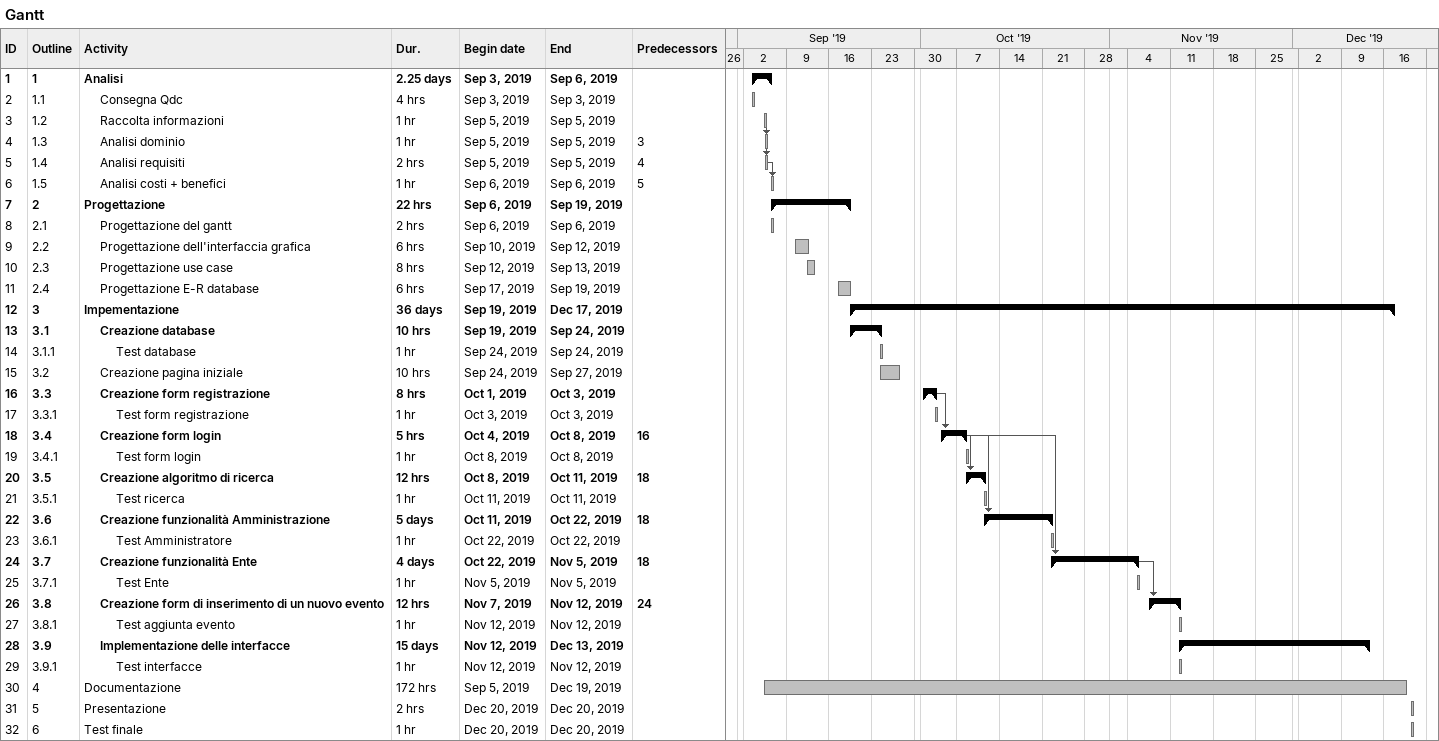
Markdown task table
Gantt

| ID | WBS | Task | Duration | Start | Finish | Predecessors |
|---|---|---|---|---|---|---|
| 1 | 1 | **Analisi** | 2.25d | 2019-09-03 | 2019-09-06 |  |
| 2 | 1.1 | Consegna Qdc | 4h | 2019-09-03 | 2019-09-03 |  |
| 3 | 1.2 | Raccolta informazioni | 1h | 2019-09-05 | 2019-09-05 |  |
| 4 | 1.3 | Analisi dominio | 1h | 2019-09-05 | 2019-09-05 | 3 |
| 5 | 1.4 | Analisi requisiti | 2h | 2019-09-05 | 2019-09-05 | 4 |
| 6 | 1.5 | Analisi costi + benefici | 1h | 2019-09-06 | 2019-09-06 | 5 |
| 7 | 2 | **Progettazione** | 22h | 2019-09-06 | 2019-09-19 |  |
| 8 | 2.1 | Progettazione del gantt | 2h | 2019-09-06 | 2019-09-06 |  |
| 9 | 2.2 | Progettazione dell'interfaccia grafica | 6h | 2019-09-10 | 2019-09-12 |  |
| 10 | 2.3 | Progettazione use case | 8h | 2019-09-12 | 2019-09-13 |  |
| 11 | 2.4 | Progettazione E-R database | 6h | 2019-09-17 | 2019-09-19 |  |
| 12 | 3 | **Impementazione** | 36d | 2019-09-19 | 2019-12-17 |  |
| 13 | 3.1 | **Creazione database** | 10h | 2019-09-19 | 2019-09-24 |  |
| 14 | 3.1.1 | Test database | 1h | 2019-09-24 | 2019-09-24 |  |
| 15 | 3.2 | Creazione pagina iniziale | 10h | 2019-09-24 | 2019-09-27 |  |
| 16 | 3.3 | **Creazione form registrazione** | 8h | 2019-10-01 | 2019-10-03 |  |
| 17 | 3.3.1 | Test form registrazione | 1h | 2019-10-03 | 2019-10-03 |  |
| 18 | 3.4 | **Creazione form login** | 5h | 2019-10-04 | 2019-10-08 | 16 |
| 19 | 3.4.1 | Test form login | 1h | 2019-10-08 | 2019-10-08 |  |
| 20 | 3.5 | **Creazione algoritmo di ricerca** | 12h | 2019-10-08 | 2019-10-11 | 18 |
| 21 | 3.5.1 | Test ricerca | 1h | 2019-10-11 | 2019-10-11 |  |
| 22 | 3.6 | **Creazione funzionalità Amministrazione** | 5d | 2019-10-11 | 2019-10-22 | 18 |
| 23 | 3.6.1 | Test Amministratore | 1h | 2019-10-22 | 2019-10-22 |  |
| 24 | 3.7 | **Creazione funzionalità Ente** | 4d | 2019-10-22 | 2019-11-05 | 18 |
| 25 | 3.7.1 | Test Ente | 1h | 2019-11-05 | 2019-11-05 |  |
| 26 | 3.8 | **Creazione form di inserimento di un nuovo evento** | 12h | 2019-11-07 | 2019-11-12 | 24 |
| 27 | 3.8.1 | Test aggiunta evento | 1h | 2019-11-12 | 2019-11-12 |  |
| 28 | 3.9 | **Implementazione delle interfacce** | 15d | 2019-11-12 | 2019-12-13 |  |
| 29 | 3.9.1 | Test interfacce | 1h | 2019-11-12 | 2019-11-12 |  |
| 30 | 4 | Documentazione | 172h | 2019-09-05 | 2019-12-19 |  |
| 31 | 5 | Presentazione | 2h | 2019-12-20 | 2019-12-20 |  |
| 32 | 6 | Test finale | 1h | 2019-12-20 | 2019-12-20 |  |
